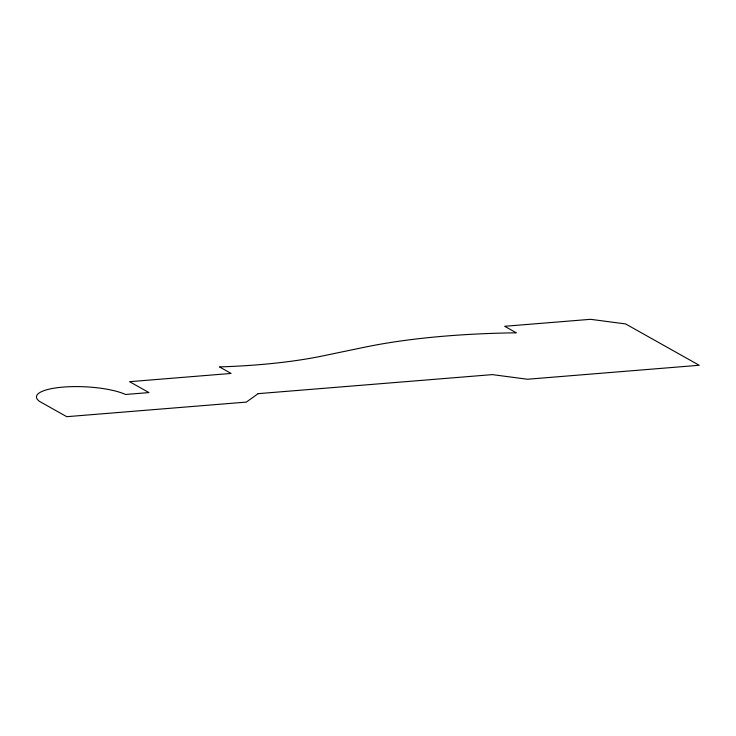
<?xml version="1.0" encoding="UTF-8"?>
<svg xmlns="http://www.w3.org/2000/svg" width="736" height="736" viewBox="0 0 736 736"><rect width="100%" height="100%" fill="white"/><g stroke="black" fill="none" stroke-linecap="round" stroke-linejoin="round"><path stroke-width="1.1" d="M258.134 393.659L246.33 402.095L66.746 416.686L39.634 401.46A48.208 12.319 2.8 0 1 63.213 387.09A48.208 12.319 2.8 0 1 125.525 394.478L148.948 392.573L129.582 381.69L231.086 373.437L219.466 366.914A249.752 63.793 2.8 0 0 323.067 355.856L364.596 347.217A314.796 80.408 2.8 0 1 516.295 332.819L504.675 326.287L590.566 319.314L625.609 323.932L699.2 365.277L527.427 379.242L492.375 374.615L258.134 393.659"/></g></svg>
